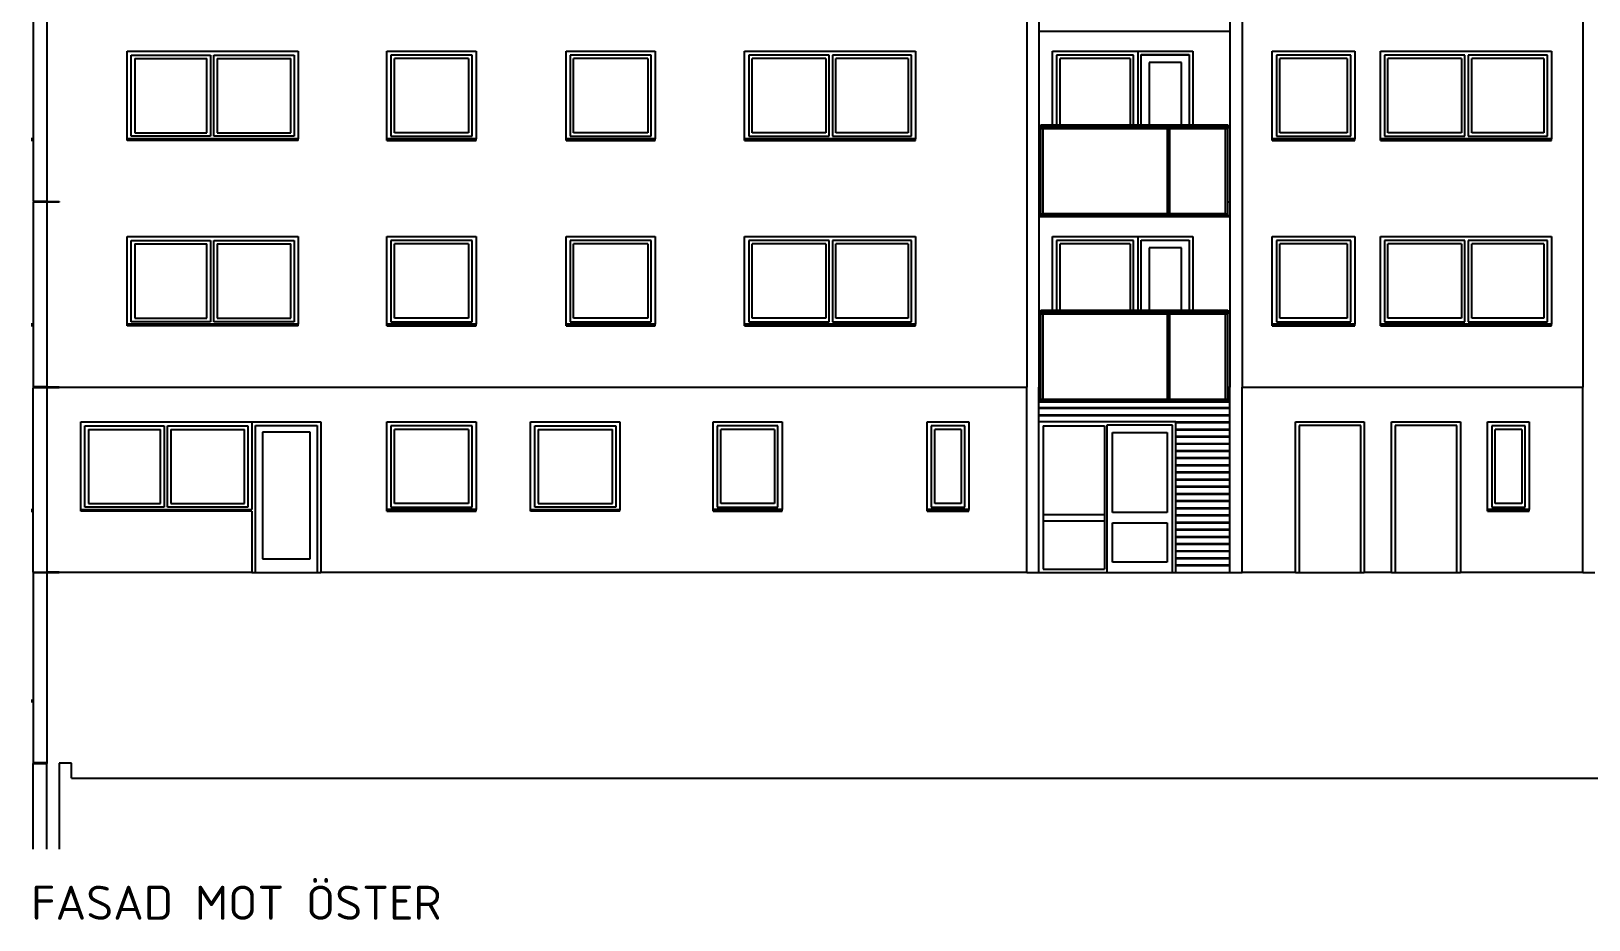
# Model space of a CAD drawing. Header units: millimetres. Extents: x 48 to 4070, y 10 to 629.
# Drawn here: x 48.5 to 505.7, y 9.6 to 270.4 of the extents above; entities that cross this region are included whole.
import ezdxf
from ezdxf.xclip import XClip

# ---------------------------------------------------------------- set-up
doc = ezdxf.new("R2010")
doc.units = ezdxf.units.MM
doc.header["$MEASUREMENT"] = 0
doc.header["$XCLIPFRAME"] = 0
for name, color, linetype in [('A--------P-', 7, 'Continuous'), ('A-01SC-----Ytterväggar2', 7, 'Continuous'), ('A1', 1, 'Continuous')]:
    doc.layers.add(name, color=color, linetype=linetype)
doc.styles.add('ISO', font='isocpeur_1.ttf')

# ---------------------------------------------------------------- blocks, each defined once
blk = doc.blocks.new('Drawing_1_1', base_point=(52.75, 55.57))
at = {"layer": 'A-01SC-----Ytterväggar2'}
for p, q in [((340.67, 274.77), (340.67, 220.37)), ((344.27, 274.77), (344.27, 220.37)), ((400.27, 274.77), (400.27, 220.37)), ((403.87, 274.77), (403.87, 220.37)), ((503.87, 274.77), (503.87, 220.37)), ((56.67, 220.37), (56.67, 220.47)), ((56.67, 220.27), (56.67, 220.37)), ((340.67, 220.37), (340.67, 165.97)), ((344.27, 220.37), (344.27, 165.97)), ((400.27, 220.37), (400.27, 165.97)), ((403.87, 220.37), (403.87, 165.97)), ((503.87, 220.37), (503.87, 165.97)), ((56.67, 165.97), (56.67, 166.07)), ((340.67, 111.57), (340.67, 165.97)), ((344.27, 111.57), (344.27, 165.97)), ((400.27, 111.57), (400.27, 165.97)), ((403.87, 111.57), (403.87, 165.97)), ((503.87, 111.57), (503.87, 165.97)), ((340.67, 111.57), (344.27, 111.57)), ((400.27, 111.57), (403.87, 111.57)), ((503.87, 111.57), (507.47, 111.57))]:
    blk.add_line(p, q, dxfattribs=at)
at = {"layer": 'A1'}
for p, q in [((49.07, 274.67), (49.07, 220.47)), ((53.07, 274.67), (53.07, 220.47)), ((400.27, 270.37), (344.27, 270.37)), ((76.67, 238.82), (76.67, 264.57)), ((76.67, 264.57), (126.87, 264.57)), ((77.87, 239.57), (77.87, 263.37)), ((77.87, 263.37), (101.07, 263.37)), ((78.87, 262.37), (78.87, 240.57)), ((78.87, 262.37), (100.07, 262.37)), ((100.07, 240.57), (100.07, 262.37)), ((101.07, 263.37), (101.07, 239.57)), ((102.07, 239.57), (102.07, 263.37)), ((102.07, 263.37), (125.67, 263.37)), ((103.07, 262.37), (103.07, 240.57)), ((103.07, 262.37), (124.67, 262.37)), ((124.67, 240.57), (124.67, 262.37)), ((125.67, 263.37), (125.67, 239.57)), ((126.87, 264.57), (126.87, 238.82)), ((152.87, 264.57), (179.07, 264.57)), ((152.87, 238.82), (152.87, 264.57)), ((154.07, 263.37), (154.07, 239.57)), ((177.87, 263.37), (154.07, 263.37)), ((155.07, 240.57), (155.07, 262.37)), ((176.87, 262.37), (155.07, 262.37)), ((176.87, 262.37), (176.87, 240.57)), ((177.87, 239.57), (177.87, 263.37)), ((179.07, 264.57), (179.07, 238.82)), ((205.47, 264.57), (231.67, 264.57)), ((205.47, 238.82), (205.47, 264.57)), ((206.67, 263.37), (206.67, 239.57)), ((230.47, 263.37), (206.67, 263.37)), ((207.67, 240.57), (207.67, 262.37)), ((229.47, 262.37), (207.67, 262.37)), ((229.47, 262.37), (229.47, 240.57)), ((230.47, 239.57), (230.47, 263.37)), ((231.67, 264.57), (231.67, 238.82)), ((257.87, 264.57), (308.07, 264.57)), ((257.87, 238.82), (257.87, 264.57)), ((259.07, 263.37), (259.07, 239.57)), ((282.67, 263.37), (259.07, 263.37)), ((260.07, 240.57), (260.07, 262.37)), ((281.67, 262.37), (260.07, 262.37)), ((281.67, 262.37), (281.67, 240.57)), ((282.67, 239.57), (282.67, 263.37)), ((283.67, 263.37), (283.67, 239.57)), ((306.87, 263.37), (283.67, 263.37)), ((284.67, 240.57), (284.67, 262.37)), ((305.87, 262.37), (284.67, 262.37)), ((305.87, 262.37), (305.87, 240.57)), ((306.87, 239.57), (306.87, 263.37)), ((308.07, 264.57), (308.07, 238.82)), ((348.25, 242.97), (348.25, 264.57)), ((348.25, 264.57), (389.45, 264.57)), ((349.45, 263.37), (349.45, 242.97)), ((372.05, 263.37), (349.45, 263.37)), ((350.45, 242.97), (350.45, 262.37)), ((371.05, 262.37), (350.45, 262.37)), ((371.05, 262.37), (371.05, 242.97)), ((372.05, 242.97), (372.05, 263.37)), ((373.25, 264.57), (373.25, 263.37)), ((373.25, 263.37), (373.25, 242.97)), ((374.29, 242.97), (374.29, 263.53)), ((374.29, 263.53), (388.41, 263.53)), ((374.29, 263.37), (374.31, 263.37)), ((374.29, 262.37), (374.31, 262.37)), ((374.31, 242.97), (374.31, 263.51)), ((374.31, 263.51), (388.39, 263.51)), ((376.61, 261.21), (376.61, 242.97)), ((386.09, 261.21), (376.61, 261.21)), ((386.09, 242.97), (386.09, 261.21)), ((388.39, 263.51), (388.39, 242.97)), ((388.39, 263.37), (388.41, 263.37)), ((388.39, 262.37), (388.41, 262.37)), ((388.41, 263.53), (388.41, 242.97)), ((389.45, 264.57), (389.45, 242.97)), ((412.77, 264.57), (436.97, 264.57)), ((412.77, 238.82), (412.77, 264.57)), ((413.97, 263.37), (413.97, 239.57)), ((435.77, 263.37), (413.97, 263.37)), ((414.97, 240.57), (414.97, 262.37)), ((434.77, 262.37), (414.97, 262.37)), ((434.77, 262.37), (434.77, 240.57)), ((435.77, 239.57), (435.77, 263.37)), ((436.97, 264.57), (436.97, 238.82)), ((444.49, 264.57), (494.69, 264.57)), ((444.49, 238.82), (444.49, 264.57)), ((445.69, 263.37), (445.69, 239.57)), ((469.29, 263.37), (445.69, 263.37)), ((446.69, 240.57), (446.69, 262.37)), ((468.29, 262.37), (446.69, 262.37)), ((468.29, 262.37), (468.29, 240.57)), ((469.29, 239.57), (469.29, 263.37)), ((470.29, 263.37), (470.29, 239.57)), ((493.49, 263.37), (470.29, 263.37)), ((471.29, 240.57), (471.29, 262.37)), ((492.49, 262.37), (471.29, 262.37)), ((492.49, 262.37), (492.49, 240.57)), ((493.49, 239.57), (493.49, 263.37)), ((494.69, 264.57), (494.69, 238.82)), ((344.82, 242.97), (344.82, 242.93)), ((344.82, 242.97), (399.72, 242.97)), ((344.82, 242.93), (344.82, 242.82)), ((344.82, 242.82), (344.82, 242.63)), ((344.82, 242.63), (344.82, 242.54)), ((344.82, 242.54), (344.82, 241.97)), ((344.82, 242.54), (399.72, 242.54)), ((399.72, 242.97), (399.72, 242.93)), ((399.72, 242.93), (399.72, 242.82)), ((399.72, 242.82), (399.72, 242.63)), ((399.72, 242.63), (399.72, 242.54)), ((399.72, 242.54), (399.72, 241.97)), ((49.07, 238.87), (48.47, 238.84)), ((49.07, 238.37), (48.47, 238.37)), ((76.67, 238.87), (126.87, 238.87)), ((76.67, 238.79), (76.67, 238.82)), ((126.87, 238.79), (76.67, 238.79)), ((76.67, 238.37), (76.67, 238.79)), ((126.87, 238.37), (76.67, 238.37)), ((101.07, 239.57), (77.87, 239.57)), ((78.87, 240.57), (100.07, 240.57)), ((125.67, 239.57), (102.07, 239.57)), ((103.07, 240.57), (124.67, 240.57)), ((126.87, 238.82), (126.87, 238.79)), ((126.87, 238.37), (126.87, 238.79)), ((179.07, 238.87), (152.87, 238.87)), ((152.87, 238.82), (152.87, 238.79)), ((152.87, 238.79), (179.07, 238.79)), ((152.87, 238.37), (152.87, 238.79)), ((152.87, 238.37), (179.07, 238.37)), ((154.07, 239.57), (177.87, 239.57)), ((176.87, 240.57), (155.07, 240.57)), ((179.07, 238.79), (179.07, 238.82)), ((179.07, 238.37), (179.07, 238.79)), ((231.67, 238.87), (205.47, 238.87)), ((205.47, 238.82), (205.47, 238.79)), ((205.47, 238.79), (231.67, 238.79)), ((205.47, 238.37), (205.47, 238.79)), ((205.47, 238.37), (231.67, 238.37)), ((206.67, 239.57), (230.47, 239.57)), ((229.47, 240.57), (207.67, 240.57)), ((231.67, 238.79), (231.67, 238.82)), ((231.67, 238.37), (231.67, 238.79)), ((308.07, 238.87), (257.87, 238.87)), ((257.87, 238.82), (257.87, 238.79)), ((257.87, 238.79), (308.07, 238.79)), ((257.87, 238.37), (257.87, 238.79)), ((257.87, 238.37), (308.07, 238.37)), ((259.07, 239.57), (282.67, 239.57)), ((281.67, 240.57), (260.07, 240.57)), ((283.67, 239.57), (306.87, 239.57)), ((305.87, 240.57), (284.67, 240.57)), ((308.07, 238.79), (308.07, 238.82)), ((308.07, 238.37), (308.07, 238.79)), ((344.82, 241.97), (344.82, 241.96)), ((344.82, 241.97), (399.72, 241.97)), ((344.82, 241.96), (344.82, 241.95)), ((344.82, 241.95), (344.82, 241.91)), ((344.82, 241.95), (399.72, 241.95)), ((344.82, 241.91), (344.82, 241.88)), ((344.82, 241.91), (399.72, 241.91)), ((344.82, 241.88), (344.82, 241.87)), ((344.82, 241.87), (344.83, 241.87)), ((344.82, 216.77), (344.82, 241.87)), ((344.83, 241.87), (344.86, 241.87)), ((344.86, 241.87), (345.48, 241.87)), ((344.86, 216.77), (344.86, 241.87)), ((345.48, 241.87), (345.51, 241.87)), ((345.48, 216.77), (345.48, 241.87)), ((345.51, 241.87), (345.52, 241.87)), ((345.52, 241.87), (382.02, 241.87)), ((345.52, 216.77), (345.52, 241.87)), ((382.02, 241.87), (382.03, 241.87)), ((382.02, 216.77), (382.02, 241.87)), ((382.03, 241.87), (382.06, 241.87)), ((382.06, 241.87), (382.68, 241.87)), ((382.06, 216.77), (382.06, 241.87)), ((382.68, 241.87), (382.71, 241.87)), ((382.68, 216.77), (382.68, 241.87)), ((382.71, 241.87), (382.72, 241.87)), ((382.72, 241.87), (399.02, 241.87)), ((382.72, 216.77), (382.72, 241.87)), ((399.02, 241.87), (399.03, 241.87)), ((399.02, 216.77), (399.02, 241.87)), ((399.03, 241.87), (399.06, 241.87)), ((399.06, 241.87), (399.68, 241.87)), ((399.06, 216.77), (399.06, 241.87)), ((399.68, 241.87), (399.71, 241.87)), ((399.68, 216.77), (399.68, 241.87)), ((399.71, 241.87), (399.72, 241.87)), ((399.72, 241.97), (399.72, 241.96)), ((399.72, 241.96), (399.72, 241.95)), ((399.72, 241.95), (399.72, 241.91)), ((399.72, 241.91), (399.72, 241.88)), ((399.72, 241.88), (399.72, 241.87)), ((399.72, 216.77), (399.72, 241.87)), ((436.97, 238.87), (412.77, 238.87)), ((412.77, 238.82), (412.77, 238.79)), ((412.77, 238.79), (436.97, 238.79)), ((412.77, 238.37), (412.77, 238.79)), ((412.77, 238.37), (436.97, 238.37)), ((413.97, 239.57), (435.77, 239.57)), ((434.77, 240.57), (414.97, 240.57)), ((436.97, 238.79), (436.97, 238.82)), ((436.97, 238.37), (436.97, 238.79)), ((494.69, 238.87), (444.49, 238.87)), ((444.49, 238.82), (444.49, 238.79)), ((444.49, 238.79), (494.69, 238.79)), ((444.49, 238.37), (444.49, 238.79)), ((444.49, 238.37), (494.69, 238.37)), ((445.69, 239.57), (469.29, 239.57)), ((468.29, 240.57), (446.69, 240.57)), ((470.29, 239.57), (493.49, 239.57)), ((492.49, 240.57), (471.29, 240.57)), ((494.69, 238.79), (494.69, 238.82)), ((494.69, 238.37), (494.69, 238.79)), ((53.07, 220.47), (49.07, 220.47)), ((49.07, 220.27), (49.07, 166.07)), ((53.07, 220.27), (49.07, 220.27)), ((53.07, 220.47), (56.67, 220.47)), ((53.07, 220.27), (53.07, 166.07)), ((56.67, 220.27), (53.07, 220.27)), ((56.67, 220.47), (56.67, 220.37)), ((56.67, 220.37), (56.67, 220.27)), ((344.27, 220.37), (344.82, 220.37)), ((399.72, 220.37), (400.27, 220.37)), ((344.27, 216.37), (344.82, 216.37)), ((400.27, 215.97), (344.27, 215.97)), ((344.82, 216.76), (344.82, 216.77)), ((344.82, 216.77), (344.83, 216.77)), ((344.82, 216.73), (344.82, 216.76)), ((344.82, 216.11), (344.82, 216.73)), ((399.72, 216.73), (344.82, 216.73)), ((344.82, 216.08), (344.82, 216.11)), ((399.72, 216.11), (344.82, 216.11)), ((344.82, 216.07), (344.82, 216.08)), ((399.72, 216.07), (344.82, 216.07)), ((344.83, 216.77), (344.86, 216.77)), ((344.86, 216.77), (345.48, 216.77)), ((345.48, 216.77), (345.51, 216.77)), ((345.51, 216.77), (345.52, 216.77)), ((382.02, 216.77), (345.52, 216.77)), ((382.02, 216.77), (382.03, 216.77)), ((382.03, 216.77), (382.06, 216.77)), ((382.06, 216.77), (382.68, 216.77)), ((382.68, 216.77), (382.71, 216.77)), ((382.71, 216.77), (382.72, 216.77)), ((399.02, 216.77), (382.72, 216.77)), ((399.02, 216.77), (399.03, 216.77)), ((399.03, 216.77), (399.06, 216.77)), ((399.06, 216.77), (399.68, 216.77)), ((399.68, 216.77), (399.71, 216.77)), ((399.71, 216.77), (399.72, 216.77)), ((399.72, 216.76), (399.72, 216.77)), ((399.72, 216.73), (399.72, 216.76)), ((399.72, 216.11), (399.72, 216.73)), ((399.72, 216.37), (400.27, 216.37)), ((399.72, 216.08), (399.72, 216.11)), ((399.72, 216.07), (399.72, 216.08)), ((76.67, 184.42), (76.67, 210.17)), ((76.67, 210.17), (126.87, 210.17)), ((77.87, 185.17), (77.87, 208.97)), ((77.87, 208.97), (101.07, 208.97)), ((78.87, 207.97), (78.87, 186.17)), ((78.87, 207.97), (100.07, 207.97)), ((100.07, 186.17), (100.07, 207.97)), ((101.07, 208.97), (101.07, 185.17)), ((102.07, 185.17), (102.07, 208.97)), ((102.07, 208.97), (125.67, 208.97)), ((103.07, 207.97), (103.07, 186.17)), ((103.07, 207.97), (124.67, 207.97)), ((124.67, 186.17), (124.67, 207.97)), ((125.67, 208.97), (125.67, 185.17)), ((126.87, 210.17), (126.87, 184.42)), ((152.87, 210.17), (179.07, 210.17)), ((152.87, 184.42), (152.87, 210.17)), ((154.07, 208.97), (154.07, 185.17)), ((177.87, 208.97), (154.07, 208.97)), ((155.07, 186.17), (155.07, 207.97)), ((176.87, 207.97), (155.07, 207.97)), ((176.87, 207.97), (176.87, 186.17)), ((177.87, 185.17), (177.87, 208.97)), ((179.07, 210.17), (179.07, 184.42)), ((205.47, 210.17), (231.67, 210.17)), ((205.47, 184.42), (205.47, 210.17)), ((206.67, 208.97), (206.67, 185.17)), ((230.47, 208.97), (206.67, 208.97)), ((207.67, 186.17), (207.67, 207.97)), ((229.47, 207.97), (207.67, 207.97)), ((229.47, 207.97), (229.47, 186.17)), ((230.47, 185.17), (230.47, 208.97)), ((231.67, 210.17), (231.67, 184.42)), ((257.87, 210.17), (308.07, 210.17)), ((257.87, 184.42), (257.87, 210.17)), ((259.07, 208.97), (259.07, 185.17)), ((282.67, 208.97), (259.07, 208.97)), ((260.07, 186.17), (260.07, 207.97)), ((281.67, 207.97), (260.07, 207.97)), ((281.67, 207.97), (281.67, 186.17)), ((282.67, 185.17), (282.67, 208.97)), ((283.67, 208.97), (283.67, 185.17)), ((306.87, 208.97), (283.67, 208.97)), ((284.67, 186.17), (284.67, 207.97)), ((305.87, 207.97), (284.67, 207.97)), ((305.87, 207.97), (305.87, 186.17)), ((306.87, 185.17), (306.87, 208.97)), ((308.07, 210.17), (308.07, 184.42)), ((348.25, 188.57), (348.25, 210.17)), ((348.25, 210.17), (389.45, 210.17)), ((349.45, 208.97), (349.45, 188.57)), ((372.05, 208.97), (349.45, 208.97)), ((350.45, 188.57), (350.45, 207.97)), ((371.05, 207.97), (350.45, 207.97)), ((371.05, 207.97), (371.05, 188.57)), ((372.05, 188.57), (372.05, 208.97)), ((373.25, 210.17), (373.25, 208.97)), ((373.25, 208.97), (373.25, 188.57)), ((374.29, 188.57), (374.29, 209.13)), ((374.29, 209.13), (388.41, 209.13)), ((374.29, 208.97), (374.31, 208.97)), ((374.29, 207.97), (374.31, 207.97)), ((374.31, 188.57), (374.31, 209.11)), ((374.31, 209.11), (388.39, 209.11)), ((376.61, 206.81), (376.61, 188.57)), ((386.09, 206.81), (376.61, 206.81)), ((386.09, 188.57), (386.09, 206.81)), ((388.39, 209.11), (388.39, 188.57)), ((388.39, 208.97), (388.41, 208.97)), ((388.39, 207.97), (388.41, 207.97)), ((388.41, 209.13), (388.41, 188.57)), ((389.45, 210.17), (389.45, 188.57)), ((412.77, 210.17), (436.97, 210.17)), ((412.77, 184.42), (412.77, 210.17)), ((413.97, 208.97), (413.97, 185.17)), ((435.77, 208.97), (413.97, 208.97)), ((414.97, 186.17), (414.97, 207.97)), ((434.77, 207.97), (414.97, 207.97)), ((434.77, 207.97), (434.77, 186.17)), ((435.77, 185.17), (435.77, 208.97)), ((436.97, 210.17), (436.97, 184.42)), ((444.49, 210.17), (494.69, 210.17)), ((444.49, 184.42), (444.49, 210.17)), ((445.69, 208.97), (445.69, 185.17)), ((469.29, 208.97), (445.69, 208.97)), ((446.69, 186.17), (446.69, 207.97)), ((468.29, 207.97), (446.69, 207.97)), ((468.29, 207.97), (468.29, 186.17)), ((469.29, 185.17), (469.29, 208.97)), ((470.29, 208.97), (470.29, 185.17)), ((493.49, 208.97), (470.29, 208.97)), ((471.29, 186.17), (471.29, 207.97)), ((492.49, 207.97), (471.29, 207.97)), ((492.49, 207.97), (492.49, 186.17)), ((493.49, 185.17), (493.49, 208.97)), ((494.69, 210.17), (494.69, 184.42)), ((344.82, 188.57), (344.82, 188.53)), ((344.82, 188.57), (399.72, 188.57)), ((344.82, 188.53), (344.82, 188.42)), ((344.82, 188.42), (344.82, 188.23)), ((344.82, 188.23), (344.82, 188.14)), ((344.82, 188.14), (344.82, 187.57)), ((344.82, 188.14), (399.72, 188.14)), ((344.82, 187.57), (344.82, 187.56)), ((344.82, 187.57), (399.72, 187.57)), ((344.82, 187.56), (344.82, 187.55)), ((344.82, 187.55), (344.82, 187.51)), ((344.82, 187.55), (399.72, 187.55)), ((344.82, 187.51), (344.82, 187.48)), ((344.82, 187.51), (399.72, 187.51)), ((344.82, 187.48), (344.82, 187.47)), ((344.82, 187.47), (344.83, 187.47)), ((344.82, 162.37), (344.82, 187.47)), ((344.83, 187.47), (344.86, 187.47)), ((344.86, 187.47), (345.48, 187.47)), ((344.86, 162.37), (344.86, 187.47)), ((345.48, 187.47), (345.51, 187.47)), ((345.48, 162.37), (345.48, 187.47)), ((345.51, 187.47), (345.52, 187.47)), ((345.52, 187.47), (382.02, 187.47)), ((345.52, 162.37), (345.52, 187.47)), ((382.02, 187.47), (382.03, 187.47)), ((382.02, 162.37), (382.02, 187.47)), ((382.03, 187.47), (382.06, 187.47)), ((382.06, 187.47), (382.68, 187.47)), ((382.06, 162.37), (382.06, 187.47)), ((382.68, 187.47), (382.71, 187.47)), ((382.68, 162.37), (382.68, 187.47)), ((382.71, 187.47), (382.72, 187.47)), ((382.72, 187.47), (399.02, 187.47)), ((382.72, 162.37), (382.72, 187.47)), ((399.02, 187.47), (399.03, 187.47)), ((399.02, 162.37), (399.02, 187.47)), ((399.03, 187.47), (399.06, 187.47)), ((399.06, 187.47), (399.68, 187.47)), ((399.06, 162.37), (399.06, 187.47)), ((399.68, 187.47), (399.71, 187.47)), ((399.68, 162.37), (399.68, 187.47)), ((399.71, 187.47), (399.72, 187.47)), ((399.72, 188.57), (399.72, 188.53)), ((399.72, 188.53), (399.72, 188.42)), ((399.72, 188.42), (399.72, 188.23)), ((399.72, 188.23), (399.72, 188.14)), ((399.72, 188.14), (399.72, 187.57)), ((399.72, 187.57), (399.72, 187.56)), ((399.72, 187.56), (399.72, 187.55)), ((399.72, 187.55), (399.72, 187.51)), ((399.72, 187.51), (399.72, 187.48)), ((399.72, 187.48), (399.72, 187.47)), ((399.72, 162.37), (399.72, 187.47)), ((49.07, 184.47), (48.47, 184.44)), ((49.07, 183.97), (48.47, 183.97)), ((76.67, 184.47), (126.87, 184.47)), ((76.67, 184.39), (76.67, 184.42)), ((126.87, 184.39), (76.67, 184.39)), ((76.67, 183.97), (76.67, 184.39)), ((126.87, 183.97), (76.67, 183.97)), ((101.07, 185.17), (77.87, 185.17)), ((78.87, 186.17), (100.07, 186.17)), ((125.67, 185.17), (102.07, 185.17)), ((103.07, 186.17), (124.67, 186.17)), ((126.87, 184.42), (126.87, 184.39)), ((126.87, 183.97), (126.87, 184.39)), ((179.07, 184.47), (152.87, 184.47)), ((152.87, 184.42), (152.87, 184.39)), ((152.87, 184.39), (179.07, 184.39)), ((152.87, 183.97), (152.87, 184.39)), ((152.87, 183.97), (179.07, 183.97)), ((154.07, 185.17), (177.87, 185.17)), ((176.87, 186.17), (155.07, 186.17)), ((179.07, 184.39), (179.07, 184.42)), ((179.07, 183.97), (179.07, 184.39)), ((231.67, 184.47), (205.47, 184.47)), ((205.47, 184.42), (205.47, 184.39)), ((205.47, 184.39), (231.67, 184.39)), ((205.47, 183.97), (205.47, 184.39)), ((205.47, 183.97), (231.67, 183.97)), ((206.67, 185.17), (230.47, 185.17)), ((229.47, 186.17), (207.67, 186.17)), ((231.67, 184.39), (231.67, 184.42)), ((231.67, 183.97), (231.67, 184.39)), ((308.07, 184.47), (257.87, 184.47)), ((257.87, 184.42), (257.87, 184.39)), ((257.87, 184.39), (308.07, 184.39)), ((257.87, 183.97), (257.87, 184.39)), ((257.87, 183.97), (308.07, 183.97)), ((259.07, 185.17), (282.67, 185.17)), ((281.67, 186.17), (260.07, 186.17)), ((283.67, 185.17), (306.87, 185.17)), ((305.87, 186.17), (284.67, 186.17)), ((308.07, 184.39), (308.07, 184.42)), ((308.07, 183.97), (308.07, 184.39)), ((436.97, 184.47), (412.77, 184.47)), ((412.77, 184.42), (412.77, 184.39)), ((412.77, 184.39), (436.97, 184.39)), ((412.77, 183.97), (412.77, 184.39)), ((412.77, 183.97), (436.97, 183.97)), ((413.97, 185.17), (435.77, 185.17)), ((434.77, 186.17), (414.97, 186.17)), ((436.97, 184.39), (436.97, 184.42)), ((436.97, 183.97), (436.97, 184.39)), ((494.69, 184.47), (444.49, 184.47)), ((444.49, 184.42), (444.49, 184.39)), ((444.49, 184.39), (494.69, 184.39)), ((444.49, 183.97), (444.49, 184.39)), ((444.49, 183.97), (494.69, 183.97)), ((445.69, 185.17), (469.29, 185.17)), ((468.29, 186.17), (446.69, 186.17)), ((470.29, 185.17), (493.49, 185.17)), ((492.49, 186.17), (471.29, 186.17)), ((494.69, 184.39), (494.69, 184.42)), ((494.69, 183.97), (494.69, 184.39)), ((53.07, 166.07), (49.07, 166.07)), ((49.07, 111.67), (49.07, 165.87)), ((49.07, 165.87), (53.07, 165.87)), ((53.07, 166.07), (56.67, 166.07)), ((53.07, 165.87), (53.07, 111.67)), ((53.07, 165.87), (56.67, 165.87)), ((56.67, 166.07), (56.67, 165.97)), ((56.67, 165.87), (56.67, 165.97)), ((56.67, 165.97), (340.67, 165.97)), ((344.27, 165.97), (344.82, 165.97)), ((399.72, 165.97), (400.27, 165.97)), ((403.87, 165.97), (503.87, 165.97)), ((344.27, 161.97), (344.82, 161.97)), ((400.27, 161.59), (344.27, 161.59)), ((344.82, 162.36), (344.82, 162.37)), ((344.82, 162.37), (344.83, 162.37)), ((344.82, 162.33), (344.82, 162.36)), ((344.82, 161.71), (344.82, 162.33)), ((399.72, 162.33), (344.82, 162.33)), ((344.82, 161.68), (344.82, 161.71)), ((399.72, 161.71), (344.82, 161.71)), ((344.82, 161.67), (344.82, 161.68)), ((399.72, 161.67), (344.82, 161.67)), ((344.83, 162.37), (344.86, 162.37)), ((344.86, 162.37), (345.48, 162.37)), ((345.48, 162.37), (345.51, 162.37)), ((345.51, 162.37), (345.52, 162.37)), ((382.02, 162.37), (345.52, 162.37)), ((382.02, 162.37), (382.03, 162.37)), ((382.03, 162.37), (382.06, 162.37)), ((382.06, 162.37), (382.68, 162.37)), ((382.68, 162.37), (382.71, 162.37)), ((382.71, 162.37), (382.72, 162.37)), ((399.02, 162.37), (382.72, 162.37)), ((399.02, 162.37), (399.03, 162.37)), ((399.03, 162.37), (399.06, 162.37)), ((399.06, 162.37), (399.68, 162.37)), ((399.68, 162.37), (399.71, 162.37)), ((399.71, 162.37), (399.72, 162.37)), ((399.72, 162.36), (399.72, 162.37)), ((399.72, 162.33), (399.72, 162.36)), ((399.72, 161.71), (399.72, 162.33)), ((399.72, 161.97), (400.27, 161.97)), ((399.72, 161.68), (399.72, 161.71)), ((399.72, 161.67), (399.72, 161.68)), ((63.07, 155.77), (133.47, 155.77)), ((63.07, 130.02), (63.07, 155.77)), ((113.27, 155.77), (113.27, 154.73)), ((133.47, 155.77), (133.47, 111.57)), ((152.87, 155.77), (179.07, 155.77)), ((152.87, 130.02), (152.87, 155.77)), ((179.07, 155.77), (179.07, 130.02)), ((195.07, 130.02), (195.07, 155.77)), ((195.07, 155.77), (221.27, 155.77)), ((221.27, 155.77), (221.27, 130.02)), ((248.67, 155.77), (268.87, 155.77)), ((248.67, 130.02), (248.67, 155.77)), ((268.87, 155.77), (268.87, 130.02)), ((311.47, 130.02), (311.47, 155.77)), ((311.47, 155.77), (323.67, 155.77)), ((323.67, 155.77), (323.67, 130.02)), ((400.27, 159.87), (344.27, 159.87)), ((400.27, 159.85), (344.27, 159.85)), ((400.27, 159.68), (344.27, 159.68)), ((400.27, 157.77), (344.27, 157.77)), ((400.27, 157.75), (344.27, 157.75)), ((400.27, 157.58), (344.27, 157.58)), ((384.47, 155.77), (344.27, 155.77)), ((384.47, 154.57), (384.47, 155.77)), ((400.27, 155.67), (384.47, 155.67)), ((400.27, 155.65), (384.47, 155.65)), ((400.27, 155.48), (384.47, 155.48)), ((419.57, 111.57), (419.57, 155.77)), ((419.57, 155.77), (439.77, 155.77)), ((439.77, 155.77), (439.77, 111.57)), ((447.77, 111.57), (447.77, 155.77)), ((447.77, 155.77), (467.97, 155.77)), ((467.97, 155.77), (467.97, 111.57)), ((475.97, 155.77), (488.17, 155.77)), ((475.97, 130.02), (475.97, 155.77)), ((488.17, 155.77), (488.17, 130.02)), ((64.27, 130.77), (64.27, 154.57)), ((64.27, 154.57), (87.47, 154.57)), ((65.27, 153.57), (65.27, 131.77)), ((65.27, 153.57), (86.47, 153.57)), ((86.47, 131.77), (86.47, 153.57)), ((87.47, 154.57), (87.47, 130.77)), ((88.47, 130.77), (88.47, 154.57)), ((88.47, 154.57), (112.07, 154.57)), ((89.47, 153.57), (89.47, 131.77)), ((89.47, 153.57), (111.07, 153.57)), ((111.07, 131.77), (111.07, 153.57)), ((112.07, 154.57), (112.07, 130.77)), ((113.27, 154.73), (113.27, 130.07)), ((114.31, 111.57), (114.31, 154.73)), ((114.31, 154.73), (132.43, 154.73)), ((114.33, 111.57), (114.33, 154.71)), ((114.33, 154.71), (132.41, 154.71)), ((116.33, 152.71), (116.33, 115.57)), ((130.41, 152.71), (116.33, 152.71)), ((119.87, 154.71), (119.87, 154.73)), ((129.05, 154.73), (129.05, 154.71)), ((130.41, 115.57), (130.41, 152.71)), ((132.41, 154.71), (132.41, 111.57)), ((132.43, 154.57), (132.41, 154.57)), ((132.43, 153.57), (132.41, 153.57)), ((132.43, 154.73), (132.43, 111.57)), ((154.07, 154.57), (154.07, 130.77)), ((177.87, 154.57), (154.07, 154.57)), ((155.07, 131.77), (155.07, 153.57)), ((176.87, 153.57), (155.07, 153.57)), ((176.87, 153.57), (176.87, 131.77)), ((177.87, 130.77), (177.87, 154.57)), ((196.27, 130.77), (196.27, 154.57)), ((196.27, 154.57), (220.07, 154.57)), ((197.27, 153.57), (197.27, 131.77)), ((197.27, 153.57), (219.07, 153.57)), ((219.07, 131.77), (219.07, 153.57)), ((220.07, 154.57), (220.07, 130.77)), ((249.87, 154.57), (249.87, 130.77)), ((267.67, 154.57), (249.87, 154.57)), ((250.87, 131.77), (250.87, 153.57)), ((266.67, 153.57), (250.87, 153.57)), ((266.67, 153.57), (266.67, 131.77)), ((267.67, 130.77), (267.67, 154.57)), ((312.67, 154.57), (312.67, 130.77)), ((322.47, 154.57), (312.67, 154.57)), ((313.67, 131.77), (313.67, 153.57)), ((321.47, 153.57), (313.67, 153.57)), ((321.47, 153.57), (321.47, 131.77)), ((322.47, 130.77), (322.47, 154.57)), ((345.47, 154.57), (345.47, 112.57)), ((345.47, 154.57), (363.47, 154.57)), ((363.47, 154.57), (363.47, 112.57)), ((364.23, 154.81), (364.23, 152.61)), ((383.51, 154.81), (364.23, 154.81)), ((364.23, 152.61), (364.23, 114.57)), ((365.83, 129.17), (365.83, 152.61)), ((365.83, 152.61), (381.91, 152.61)), ((381.91, 152.61), (381.91, 129.17)), ((383.51, 152.61), (383.51, 154.81)), ((383.51, 114.57), (383.51, 152.61)), ((384.47, 111.57), (384.47, 154.57)), ((400.27, 153.57), (384.47, 153.57)), ((400.27, 153.55), (384.47, 153.55)), ((400.27, 153.38), (384.47, 153.38)), ((400.27, 151.47), (384.47, 151.47)), ((400.27, 151.45), (384.47, 151.45)), ((400.27, 151.28), (384.47, 151.28)), ((420.61, 154.73), (420.61, 111.57)), ((438.73, 154.73), (420.61, 154.73)), ((438.71, 154.71), (420.63, 154.71)), ((420.63, 154.71), (420.63, 111.57)), ((421.41, 154.71), (421.41, 154.73)), ((422.43, 154.73), (422.43, 154.71)), ((424.35, 154.73), (424.35, 154.71)), ((438.71, 111.57), (438.71, 154.71)), ((438.73, 153.57), (438.71, 153.57)), ((438.73, 111.57), (438.73, 154.73)), ((448.81, 154.73), (448.81, 111.57)), ((466.93, 154.73), (448.81, 154.73)), ((448.81, 154.57), (448.83, 154.57)), ((448.81, 153.57), (448.83, 153.57)), ((466.91, 154.71), (448.83, 154.71)), ((448.83, 154.71), (448.83, 111.57)), ((466.91, 111.57), (466.91, 154.71)), ((466.91, 154.57), (466.93, 154.57)), ((466.91, 153.57), (466.93, 153.57)), ((466.93, 111.57), (466.93, 154.73)), ((477.17, 154.57), (477.17, 130.77)), ((486.97, 154.57), (477.17, 154.57)), ((478.17, 131.77), (478.17, 153.57)), ((485.97, 153.57), (478.17, 153.57)), ((485.97, 153.57), (485.97, 131.77)), ((486.97, 130.77), (486.97, 154.57)), ((400.27, 149.37), (384.47, 149.37)), ((400.27, 149.35), (384.47, 149.35)), ((400.27, 149.18), (384.47, 149.18)), ((400.27, 147.27), (384.47, 147.27)), ((400.27, 147.25), (384.47, 147.25)), ((400.27, 147.08), (384.47, 147.08)), ((400.27, 145.17), (384.47, 145.17)), ((400.27, 145.15), (384.47, 145.15)), ((400.27, 144.98), (384.47, 144.98)), ((400.27, 143.07), (384.47, 143.07)), ((400.27, 143.05), (384.47, 143.05)), ((400.27, 142.88), (384.47, 142.88)), ((400.27, 140.97), (384.47, 140.97)), ((400.27, 140.95), (384.47, 140.95)), ((400.27, 140.78), (384.47, 140.78)), ((400.27, 138.87), (384.47, 138.87)), ((400.27, 138.85), (384.47, 138.85)), ((400.27, 138.68), (384.47, 138.68)), ((400.27, 136.77), (384.47, 136.77)), ((400.27, 136.75), (384.47, 136.75)), ((400.27, 136.58), (384.47, 136.58)), ((400.27, 134.67), (384.47, 134.67)), ((400.27, 134.65), (384.47, 134.65)), ((400.27, 134.48), (384.47, 134.48)), ((48.47, 130.04), (49.07, 130.07)), ((48.47, 129.57), (49.07, 129.57)), ((63.07, 130.07), (113.27, 130.07)), ((63.07, 129.99), (63.07, 130.02)), ((113.27, 129.99), (63.07, 129.99)), ((63.07, 129.57), (63.07, 129.99)), ((113.27, 129.57), (63.07, 129.57)), ((87.47, 130.77), (64.27, 130.77)), ((65.27, 131.77), (86.47, 131.77)), ((112.07, 130.77), (88.47, 130.77)), ((89.47, 131.77), (111.07, 131.77)), ((113.27, 129.57), (113.27, 111.57)), ((132.43, 131.77), (132.41, 131.77)), ((132.41, 130.77), (132.43, 130.77)), ((132.43, 130.07), (132.41, 130.07)), ((132.43, 129.57), (132.41, 129.57)), ((179.07, 130.07), (152.87, 130.07)), ((152.87, 130.02), (152.87, 129.99)), ((152.87, 129.99), (179.07, 129.99)), ((152.87, 129.57), (152.87, 129.99)), ((152.87, 129.57), (179.07, 129.57)), ((154.07, 130.77), (177.87, 130.77)), ((176.87, 131.77), (155.07, 131.77)), ((179.07, 129.99), (179.07, 130.02)), ((179.07, 129.57), (179.07, 129.99)), ((195.07, 130.07), (221.27, 130.07)), ((195.07, 129.99), (195.07, 130.02)), ((221.27, 129.99), (195.07, 129.99)), ((195.07, 129.57), (195.07, 129.99)), ((221.27, 129.57), (195.07, 129.57)), ((220.07, 130.77), (196.27, 130.77)), ((197.27, 131.77), (219.07, 131.77)), ((221.27, 130.02), (221.27, 129.99)), ((221.27, 129.57), (221.27, 129.99)), ((268.87, 130.07), (248.67, 130.07)), ((248.67, 130.02), (248.67, 129.99)), ((248.67, 129.99), (268.87, 129.99)), ((248.67, 129.57), (248.67, 129.99)), ((248.67, 129.57), (268.87, 129.57)), ((249.87, 130.77), (267.67, 130.77)), ((266.67, 131.77), (250.87, 131.77)), ((268.87, 129.99), (268.87, 130.02)), ((268.87, 129.57), (268.87, 129.99)), ((323.67, 130.07), (311.47, 130.07)), ((311.47, 130.02), (311.47, 129.99)), ((311.47, 129.99), (323.67, 129.99)), ((311.47, 129.57), (311.47, 129.99)), ((311.47, 129.57), (323.67, 129.57)), ((312.67, 130.77), (322.47, 130.77)), ((321.47, 131.77), (313.67, 131.77)), ((323.67, 129.99), (323.67, 130.02)), ((323.67, 129.57), (323.67, 129.99)), ((345.47, 128.6), (363.47, 128.6)), ((381.91, 129.17), (365.83, 129.17)), ((400.27, 132.57), (384.47, 132.57)), ((400.27, 132.55), (384.47, 132.55)), ((400.27, 132.38), (384.47, 132.38)), ((400.27, 130.47), (384.47, 130.47)), ((400.27, 130.45), (384.47, 130.45)), ((400.27, 130.28), (384.47, 130.28)), ((400.27, 128.37), (384.47, 128.37)), ((400.27, 128.35), (384.47, 128.35)), ((400.27, 128.18), (384.47, 128.18)), ((448.81, 131.77), (448.83, 131.77)), ((448.83, 130.77), (448.81, 130.77)), ((448.81, 130.07), (448.83, 130.07)), ((448.81, 129.57), (448.83, 129.57)), ((466.91, 131.77), (466.93, 131.77)), ((466.93, 130.77), (466.91, 130.77)), ((466.91, 130.07), (466.93, 130.07)), ((466.91, 129.57), (466.93, 129.57)), ((488.17, 130.07), (475.97, 130.07)), ((475.97, 130.02), (475.97, 129.99)), ((475.97, 129.99), (488.17, 129.99)), ((475.97, 129.57), (475.97, 129.99)), ((475.97, 129.57), (488.17, 129.57)), ((477.17, 130.77), (486.97, 130.77)), ((485.97, 131.77), (478.17, 131.77)), ((488.17, 129.99), (488.17, 130.02)), ((488.17, 129.57), (488.17, 129.99)), ((363.47, 126.6), (345.47, 126.6)), ((365.83, 114.57), (365.83, 126.17)), ((365.83, 126.17), (381.91, 126.17)), ((381.91, 126.17), (381.91, 114.57)), ((400.27, 126.27), (384.47, 126.27)), ((400.27, 126.25), (384.47, 126.25)), ((400.27, 126.08), (384.47, 126.08)), ((400.27, 124.17), (384.47, 124.17)), ((400.27, 124.15), (384.47, 124.15)), ((400.27, 123.98), (384.47, 123.98)), ((400.27, 122.07), (384.47, 122.07)), ((400.27, 122.05), (384.47, 122.05)), ((400.27, 121.88), (384.47, 121.88)), ((400.27, 119.97), (384.47, 119.97)), ((400.27, 119.95), (384.47, 119.95)), ((400.27, 119.78), (384.47, 119.78)), ((116.33, 115.57), (130.41, 115.57)), ((364.23, 114.57), (364.23, 111.57)), ((381.91, 114.57), (365.83, 114.57)), ((383.51, 111.57), (383.51, 114.57)), ((400.27, 117.87), (384.47, 117.87)), ((400.27, 117.85), (384.47, 117.85)), ((400.27, 117.68), (384.47, 117.68)), ((400.27, 115.77), (384.47, 115.77)), ((400.27, 115.75), (384.47, 115.75)), ((400.27, 115.58), (384.47, 115.58)), ((49.07, 111.67), (53.07, 111.67)), ((53.07, 111.57), (49.07, 111.57)), ((49.07, 111.57), (49.07, 111.47)), ((49.07, 111.47), (49.07, 55.67)), ((53.07, 111.47), (49.07, 111.47)), ((56.67, 111.67), (53.07, 111.67)), ((53.07, 111.47), (53.07, 111.57)), ((53.07, 111.57), (56.67, 111.57)), ((53.07, 111.47), (53.07, 55.67)), ((56.67, 111.57), (56.67, 111.67)), ((113.27, 111.57), (56.67, 111.57)), ((113.27, 111.57), (133.47, 111.57)), ((340.67, 111.57), (133.47, 111.57)), ((344.27, 111.57), (400.27, 111.57)), ((345.47, 112.57), (363.47, 112.57)), ((400.27, 113.67), (384.47, 113.67)), ((400.27, 113.65), (384.47, 113.65)), ((400.27, 113.48), (384.47, 113.48)), ((419.57, 111.57), (403.87, 111.57)), ((419.57, 111.57), (439.77, 111.57)), ((447.77, 111.57), (439.77, 111.57)), ((447.77, 111.57), (467.97, 111.57)), ((503.87, 111.57), (467.97, 111.57)), ((49.07, 74.07), (48.47, 74.04)), ((49.07, 73.57), (48.47, 73.57)), ((53.07, 55.67), (49.07, 55.67)), ((49.07, 55.67), (49.07, 55.57)), ((49.07, 55.57), (49.07, 55.47)), ((49.07, 30.39), (49.07, 55.47)), ((49.07, 55.47), (53.07, 55.47)), ((53.07, 55.57), (53.07, 55.67)), ((53.07, 55.57), (53.07, 55.47)), ((53.07, 30.39), (53.07, 55.47)), ((60.27, 55.57), (56.67, 55.57)), ((56.67, 55.57), (56.67, 30.39)), ((60.27, 51.17), (60.27, 55.57)), ((60.27, 51.17), (1584.27, 51.17))]:
    blk.add_line(p, q, dxfattribs=at)

msp = doc.modelspace()

# ---------------------------------------------------------------- block references
at = {"layer": 'A--------P-'}
ref = msp.add_blockref('Drawing_1_1', (52.75, 55.57), dxfattribs=at)
XClip(ref).set_block_clipping_path([(48.4716013132, 30.3893906688), (1596.0716013132, 629.1207956122)])

# ---------------------------------------------------------------- texts
at = {"layer": 'A--------P-', "insert": (48.47, 9.64), "char_height": 10, "attachment_point": 7, "style": 'ISO'}
msp.add_mtext('\\A1;{\\fISOCPEUR|b0|i0|c0|p34;FASAD MOT ÖSTER}', dxfattribs=at)

doc.saveas('drawing.dxf')
